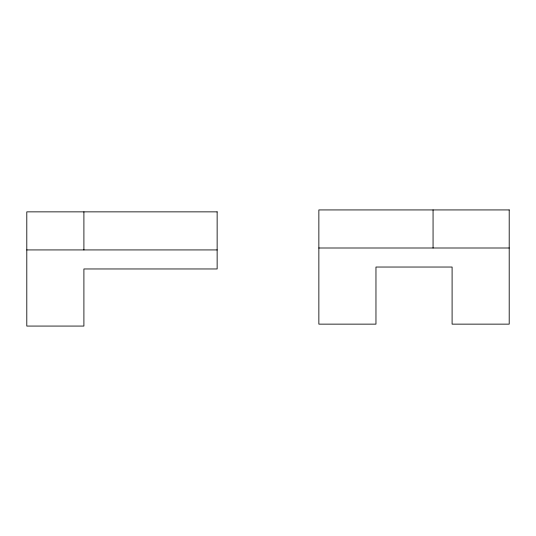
<?xml version="1.0" encoding="UTF-8"?>
<svg xmlns="http://www.w3.org/2000/svg" width="536" height="536" viewBox="0 0 536 536"><rect width="100%" height="100%" fill="white"/><g stroke="black" fill="none" stroke-linecap="round" stroke-linejoin="round"><path stroke-width="0.8" d="M318.86 248L509.2 248M26.8 249.93L217.14 249.93M433.061 209.931L433.061 248M83.904 211.861L83.904 249.93M509.2 209.931L318.86 209.931L318.86 324.139L375.964 324.139L375.964 267.035L452.096 267.035L452.096 324.139L509.2 324.139L509.2 209.931M217.14 211.861L26.8 211.861L26.8 326.069L83.904 326.069L83.904 268.965L217.14 268.965L217.14 211.861"/></g></svg>
